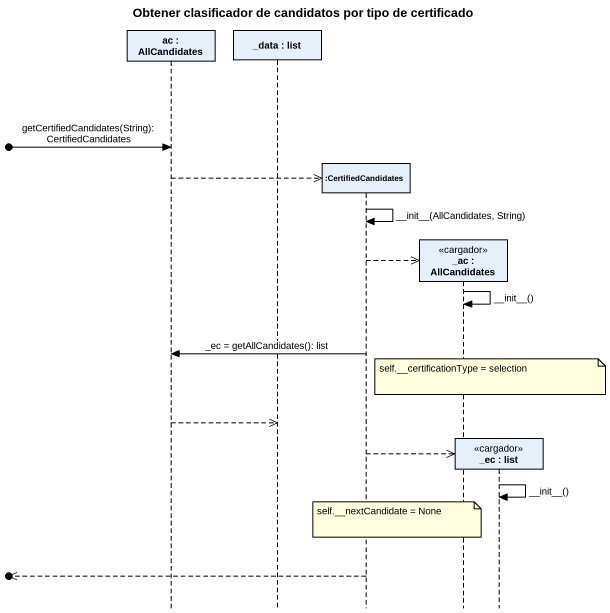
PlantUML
@startuml
title Obtener clasificador de candidatos por tipo de certificado
hide footbox
participant "ac : AllCandidates" as ac
participant "_data : list" as data
participant ":CertifiedCandidates" as CertifiedCandidates
participant "_ac : AllCandidates" as ac_2 <<cargador>>
participant "_ec : list" as ec <<cargador>>

[o-> ac : getCertifiedCandidates(String): CertifiedCandidates
ac -->> CertifiedCandidates **
CertifiedCandidates -> CertifiedCandidates : ~__init~__(AllCandidates, String)
CertifiedCandidates -->> ac_2 **
ac_2 -> ac_2 : ~__init~__()
CertifiedCandidates -> ac : _ec = getAllCandidates(): list
note over ec : self.__certificationType = selection
ac -->> data
CertifiedCandidates -->> ec **
ec -> ec : ~__init~__()
note over CertifiedCandidates : self.__nextCandidate = None
[o<<-- CertifiedCandidates
@enduml
